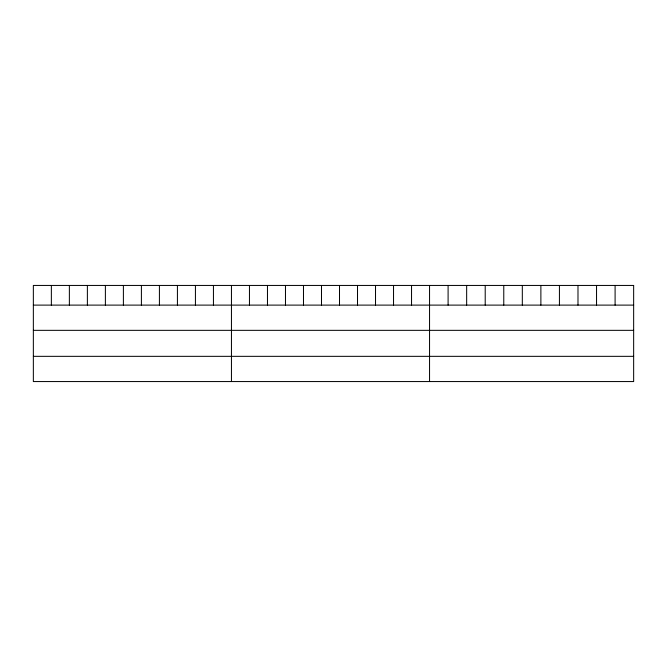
<?xml version="1.0" encoding="UTF-8"?>
<svg xmlns="http://www.w3.org/2000/svg" width="667" height="667" viewBox="0 0 667 667"><rect width="100%" height="100%" fill="white"/><g stroke="black" fill="none" stroke-linecap="round" stroke-linejoin="round"><path stroke-width="1" d="M33.35 305.111L633.65 305.111M33.35 330.34L633.65 330.34M33.35 356.336L633.65 356.336M615.099 285.443L615.099 305.111M596.54 285.443L596.54 305.111M577.989 285.443L577.989 305.111M559.43 285.443L559.43 305.111M540.879 285.443L540.879 305.111M522.319 285.443L522.319 305.111M503.768 285.443L503.768 305.111M485.209 285.443L485.209 305.111M466.658 285.443L466.658 305.111M448.099 285.443L448.099 305.111M429.548 285.443L429.548 381.557M411.539 285.443L411.539 305.111M393.53 285.443L393.53 305.111M375.521 285.443L375.521 305.111M357.512 285.443L357.512 305.111M339.503 285.443L339.503 305.111M321.494 285.443L321.494 305.111M303.485 285.443L303.485 305.111M285.476 285.443L285.476 305.111M267.467 285.443L267.467 305.111M249.458 285.443L249.458 305.111M231.449 285.443L231.449 381.557M213.44 285.443L213.44 305.111M195.431 285.443L195.431 305.111M177.422 285.443L177.422 305.111M159.413 285.443L159.413 305.111M141.404 285.443L141.404 305.111M123.395 285.443L123.395 305.111M105.386 285.443L105.386 305.111M87.377 285.443L87.377 305.111M69.368 285.443L69.368 305.111M51.359 285.443L51.359 305.111M633.65 285.443L33.35 285.443L33.35 381.557L633.65 381.557L633.65 285.443"/></g></svg>
